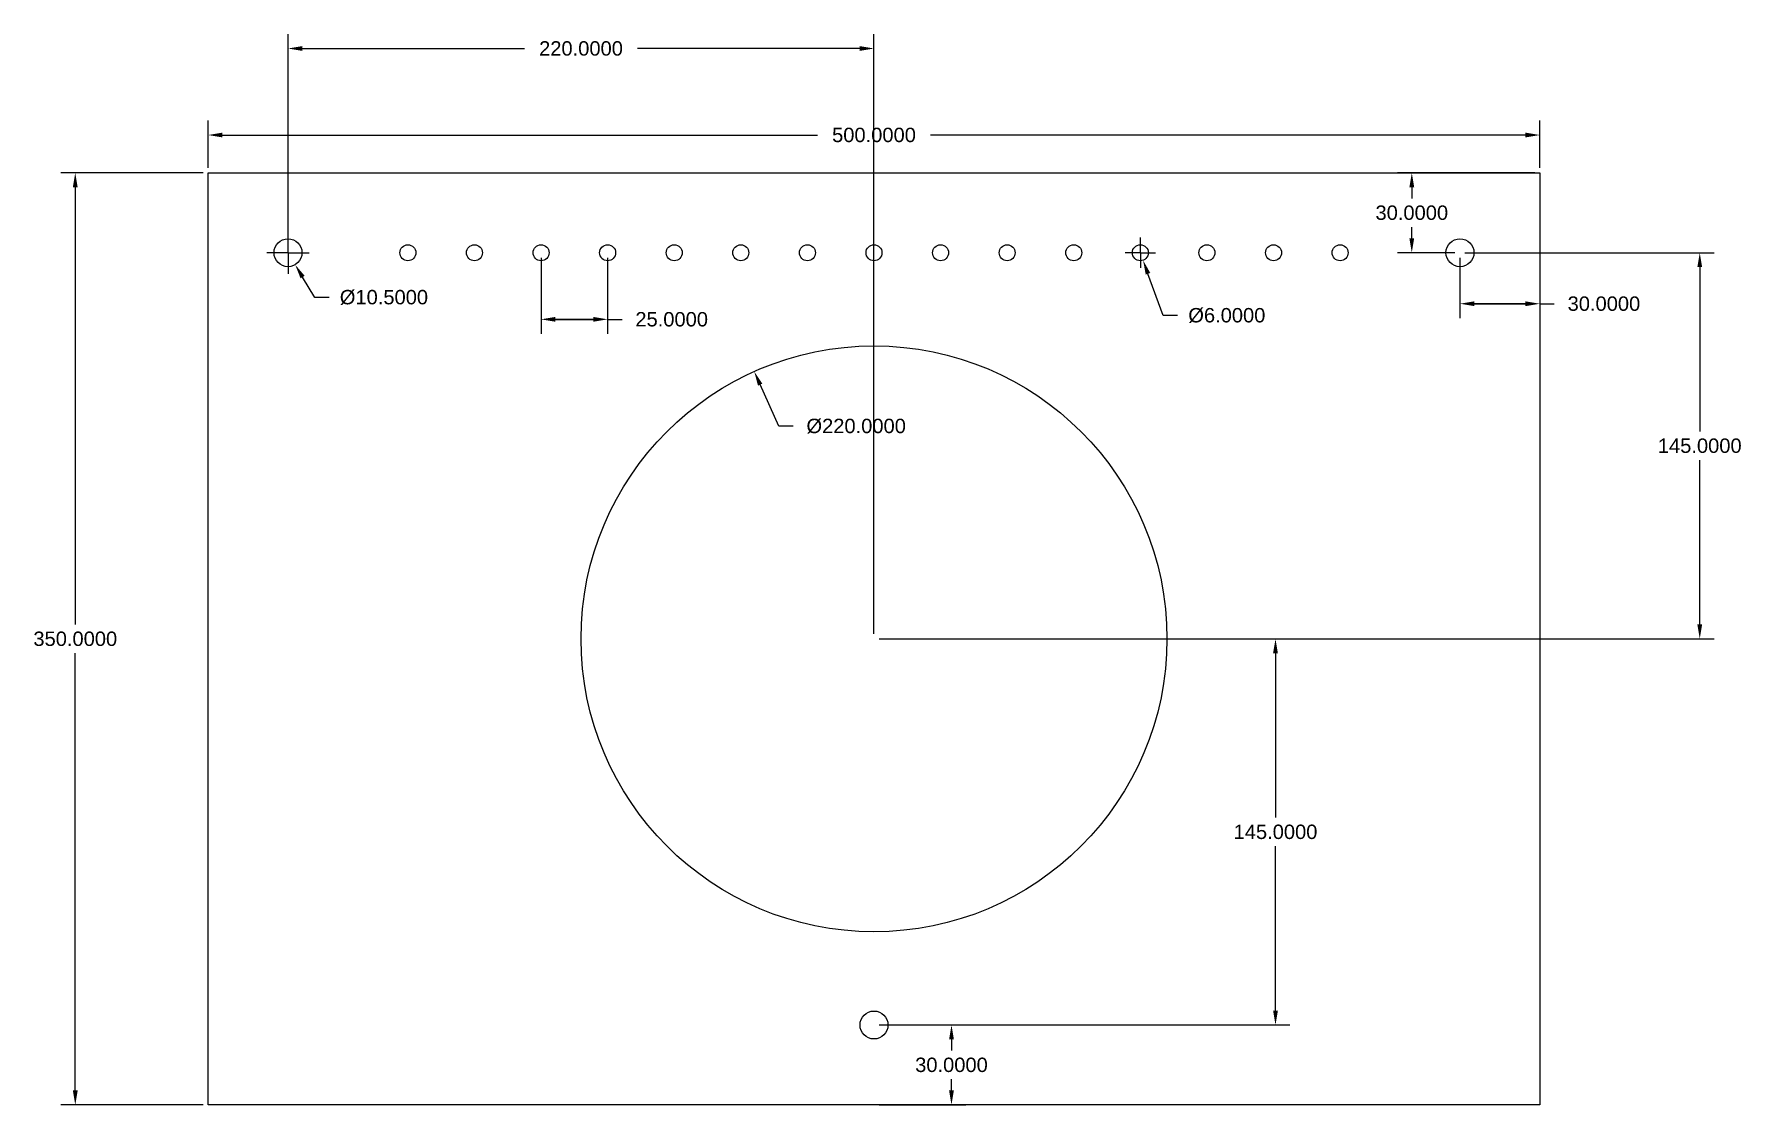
# Model space of a CAD drawing. Header units: inches. Extents: x -65 to 575, y 0 to 402.
import ezdxf

# ---------------------------------------------------------------- set-up
doc = ezdxf.new("R2010")
doc.units = ezdxf.units.IN
doc.header["$MEASUREMENT"] = 0
for name, color, linetype in [('dims', 3, 'Continuous'), ('m10_close_fit', 1, 'Continuous'), ('m6_threaded', 1, 'Continuous'), ('pipe_hole', 1, 'Continuous'), ('plate', 7, 'Continuous')]:
    doc.layers.add(name, color=color, linetype=linetype)
doc.styles.get("Standard").update_dxf_attribs({"font": 'arial.ttf'})
doc.dimstyles.get("Standard").update_dxf_attribs({"dimscale": 30, "dimtxt": 0.18, "dimasz": 0.18, "dimexe": 0.18, "dimexo": 0.0625, "dimgap": 0.09, "dimtad": 0, "dimtih": 1, "dimtoh": 1, "dimdec": 4, "dimzin": 0, "dimdsep": 46, "dimtxsty": 'Standard', "dimcen": -0.09, "dimadec": 0, "dimazin": 0, "dimtfac": 1, "dimtdec": 4, "dimtofl": 0, "dimtmove": 0, "dimatfit": 3, "dimfxl": 1, "dimtolj": 1, "dimtzin": 0, "dimarcsym": 0})

# ---------------------------------------------------------------- blocks, each defined once
blk = doc.blocks.new('*D2')
at = {"layer": 'Defpoints', "color": 0}
for p in [(0, 350), (-49.87, 0), (0, 0)]:
    blk.add_point(p, dxfattribs=at)
at = {"layer": 'dims', "color": 0, "lineweight": -2}
for p, q in [((-1.88, 350), (-55.27, 350)), ((-49.87, 344.6), (-49.87, 180.4)), ((-49.87, 5.4), (-49.87, 169.6)), ((-1.88, 0), (-55.27, 0))]:
    blk.add_line(p, q, dxfattribs=at)
at = {"layer": 'dims', "color": 0}
for points in [[(-48.97, 344.6), (-50.77, 344.6), (-49.87, 350)], [(-50.77, 5.4), (-48.97, 5.4), (-49.87, 0)]]:
    blk.add_solid(points, dxfattribs=at)
at = {"layer": 'dims', "color": 0, "insert": (-49.87, 175), "char_height": 5.4, "attachment_point": 5}
blk.add_mtext('\\A1;350.0000', dxfattribs=at)
blk = doc.blocks.new('*D3')
at = {"layer": 'Defpoints', "color": 0}
for p in [(500, 364.2), (0, 350), (500, 350)]:
    blk.add_point(p, dxfattribs=at)
at = {"layer": 'dims', "color": 0, "lineweight": -2}
for p, q in [((0, 351.88), (0, 369.6)), ((500, 351.88), (500, 369.6)), ((5.4, 364.2), (228.79, 364.2)), ((494.6, 364.2), (271.21, 364.2))]:
    blk.add_line(p, q, dxfattribs=at)
at = {"layer": 'dims', "color": 0}
for points in [[(5.4, 365.1), (5.4, 363.3), (0, 364.2)], [(494.6, 363.3), (494.6, 365.1), (500, 364.2)]]:
    blk.add_solid(points, dxfattribs=at)
at = {"layer": 'dims', "color": 0, "insert": (250, 364.2), "char_height": 5.4, "attachment_point": 5}
blk.add_mtext('\\A1;500.0000', dxfattribs=at)
blk = doc.blocks.new('*D4')
at = {"layer": 'Defpoints', "color": 0}
for p in [(27.3, 324.51), (32.7, 315.49)]:
    blk.add_point(p, dxfattribs=at)
at = {"layer": 'dims', "color": 0}
for q in [(30, 327.95), (22.05, 320), (37.95, 320), (30, 312.05)]:
    blk.add_line((30, 320), q, dxfattribs=at)
at = {"layer": 'dims', "color": 0, "lineweight": -2}
for p, q in [((40.04, 303.22), (35.47, 310.86)), ((45.44, 303.22), (40.04, 303.22))]:
    blk.add_line(p, q, dxfattribs=at)
at = {"layer": 'dims', "color": 0}
blk.add_solid([(36.24, 311.32), (34.7, 310.4), (32.7, 315.49)], dxfattribs=at)
at = {"layer": 'dims', "color": 0, "insert": (66.01, 303.22), "char_height": 5.4, "attachment_point": 5}
blk.add_mtext('\\A1;%%c10.5000', dxfattribs=at)
blk = doc.blocks.new('*D6')
at = {"layer": 'Defpoints', "color": 0}
for p in [(205.05, 275.4), (294.95, 74.6)]:
    blk.add_point(p, dxfattribs=at)
at = {"layer": 'dims', "color": 0, "lineweight": -2}
for p, q in [((214.25, 254.85), (207.26, 270.47)), ((219.65, 254.85), (214.25, 254.85))]:
    blk.add_line(p, q, dxfattribs=at)
at = {"layer": 'dims', "color": 0}
blk.add_solid([(208.08, 270.84), (206.44, 270.1), (205.05, 275.4)], dxfattribs=at)
at = {"layer": 'dims', "color": 0, "insert": (243.31, 254.85), "char_height": 5.4, "attachment_point": 5}
blk.add_mtext('\\A1;%%c220.0000', dxfattribs=at)
blk = doc.blocks.new('*D7')
at = {"layer": 'Defpoints', "color": 0}
for p in [(250, 30), (250, 0), (279.09, 0)]:
    blk.add_point(p, dxfattribs=at)
at = {"layer": 'dims', "color": 0, "lineweight": -2}
for p, q in [((251.88, 30), (284.49, 30)), ((279.09, 24.6), (279.09, 20.4)), ((279.09, 5.4), (279.09, 9.6)), ((251.88, 0), (284.49, 0))]:
    blk.add_line(p, q, dxfattribs=at)
at = {"layer": 'dims', "color": 0}
for points in [[(279.99, 24.6), (278.19, 24.6), (279.09, 30)], [(278.19, 5.4), (279.99, 5.4), (279.09, 0)]]:
    blk.add_solid(points, dxfattribs=at)
at = {"layer": 'dims', "color": 0, "insert": (279.09, 15), "char_height": 5.4, "attachment_point": 5}
blk.add_mtext('\\A1;30.0000', dxfattribs=at)
blk = doc.blocks.new('*D8')
at = {"layer": 'Defpoints', "color": 0}
for p in [(500, 350), (470, 320), (500, 300.84)]:
    blk.add_point(p, dxfattribs=at)
at = {"layer": 'dims', "color": 0, "lineweight": -2}
for p, q in [((500, 348.13), (500, 295.44)), ((470, 318.13), (470, 295.44)), ((475.4, 300.84), (494.6, 300.84)), ((494.6, 300.84), (475.4, 300.84)), ((500, 300.84), (505.4, 300.84))]:
    blk.add_line(p, q, dxfattribs=at)
at = {"layer": 'dims', "color": 0}
for points in [[(475.4, 301.74), (475.4, 299.94), (470, 300.84)], [(494.6, 299.94), (494.6, 301.74), (500, 300.84)]]:
    blk.add_solid(points, dxfattribs=at)
at = {"layer": 'dims', "color": 0, "insert": (524.04, 300.84), "char_height": 5.4, "attachment_point": 5}
blk.add_mtext('\\A1;30.0000', dxfattribs=at)
blk = doc.blocks.new('*D9')
at = {"layer": 'Defpoints', "color": 0}
for p in [(451.91, 350), (500, 350), (470, 320)]:
    blk.add_point(p, dxfattribs=at)
at = {"layer": 'dims', "color": 0, "lineweight": -2}
for p, q in [((498.12, 350), (446.51, 350)), ((451.91, 344.6), (451.91, 340.4)), ((451.91, 325.4), (451.91, 329.6)), ((468.12, 320), (446.51, 320))]:
    blk.add_line(p, q, dxfattribs=at)
at = {"layer": 'dims', "color": 0}
for points in [[(452.81, 344.6), (451.01, 344.6), (451.91, 350)], [(451.01, 325.4), (452.81, 325.4), (451.91, 320)]]:
    blk.add_solid(points, dxfattribs=at)
at = {"layer": 'dims', "color": 0, "insert": (451.91, 335), "char_height": 5.4, "attachment_point": 5}
blk.add_mtext('\\A1;30.0000', dxfattribs=at)
blk = doc.blocks.new('*D15')
at = {"layer": 'Defpoints', "color": 0}
for p in [(125, 320), (150, 320), (150, 294.98)]:
    blk.add_point(p, dxfattribs=at)
at = {"layer": 'dims', "color": 0, "lineweight": -2}
for p, q in [((125, 318.12), (125, 289.58)), ((150, 318.12), (150, 289.58)), ((130.4, 294.98), (144.6, 294.98)), ((144.6, 294.98), (130.4, 294.98)), ((150, 294.98), (155.4, 294.98))]:
    blk.add_line(p, q, dxfattribs=at)
at = {"layer": 'dims', "color": 0}
for points in [[(130.4, 295.88), (130.4, 294.08), (125, 294.98)], [(144.6, 294.08), (144.6, 295.88), (150, 294.98)]]:
    blk.add_solid(points, dxfattribs=at)
at = {"layer": 'dims', "color": 0, "insert": (174.04, 294.98), "char_height": 5.4, "attachment_point": 5}
blk.add_mtext('\\A1;25.0000', dxfattribs=at)
blk = doc.blocks.new('*D16')
at = {"layer": 'Defpoints', "color": 0}
for p in [(348.98, 322.82), (351.02, 317.18)]:
    blk.add_point(p, dxfattribs=at)
at = {"layer": 'dims', "color": 0}
for q in [(350, 325.7), (344.3, 320), (355.7, 320), (350, 314.3)]:
    blk.add_line((350, 320), q, dxfattribs=at)
at = {"layer": 'dims', "color": 0, "lineweight": -2}
for p, q in [((358.55, 296.43), (352.87, 312.1)), ((363.95, 296.43), (358.55, 296.43))]:
    blk.add_line(p, q, dxfattribs=at)
at = {"layer": 'dims', "color": 0}
blk.add_solid([(353.71, 312.41), (352.02, 311.8), (351.02, 317.18)], dxfattribs=at)
at = {"layer": 'dims', "color": 0, "insert": (382.47, 296.43), "char_height": 5.4, "attachment_point": 5}
blk.add_mtext('\\A1;%%c6.0000', dxfattribs=at)
blk = doc.blocks.new('*D17')
at = {"layer": 'Defpoints', "color": 0}
for p in [(250, 175), (250, 30), (400.74, 30)]:
    blk.add_point(p, dxfattribs=at)
at = {"layer": 'dims', "color": 0, "lineweight": -2}
for p, q in [((251.88, 175), (406.14, 175)), ((400.74, 169.6), (400.74, 107.9)), ((400.74, 35.4), (400.74, 97.1)), ((251.88, 30), (406.14, 30))]:
    blk.add_line(p, q, dxfattribs=at)
at = {"layer": 'dims', "color": 0}
for points in [[(401.64, 169.6), (399.84, 169.6), (400.74, 175)], [(399.84, 35.4), (401.64, 35.4), (400.74, 30)]]:
    blk.add_solid(points, dxfattribs=at)
at = {"layer": 'dims', "color": 0, "insert": (400.74, 102.5), "char_height": 5.4, "attachment_point": 5}
blk.add_mtext('\\A1;145.0000', dxfattribs=at)
blk = doc.blocks.new('*D18')
at = {"layer": 'Defpoints', "color": 0}
for p in [(250, 396.69), (30, 320), (250, 175)]:
    blk.add_point(p, dxfattribs=at)
at = {"layer": 'dims', "color": 0, "lineweight": -2}
for p, q in [((30, 321.88), (30, 402.09)), ((250, 176.88), (250, 402.09)), ((35.4, 396.69), (118.79, 396.69)), ((244.6, 396.69), (161.21, 396.69))]:
    blk.add_line(p, q, dxfattribs=at)
at = {"layer": 'dims', "color": 0}
for points in [[(35.4, 397.59), (35.4, 395.79), (30, 396.69)], [(244.6, 395.79), (244.6, 397.59), (250, 396.69)]]:
    blk.add_solid(points, dxfattribs=at)
at = {"layer": 'dims', "color": 0, "insert": (140, 396.69), "char_height": 5.4, "attachment_point": 5}
blk.add_mtext('\\A1;220.0000', dxfattribs=at)
blk = doc.blocks.new('*D19')
at = {"layer": 'Defpoints', "color": 0}
for p in [(470, 320), (560.02, 320), (250, 175)]:
    blk.add_point(p, dxfattribs=at)
at = {"layer": 'dims', "color": 0, "lineweight": -2}
for p, q in [((471.88, 320), (565.42, 320)), ((560.02, 314.6), (560.02, 252.9)), ((560.02, 180.4), (560.02, 242.1)), ((251.88, 175), (565.42, 175))]:
    blk.add_line(p, q, dxfattribs=at)
at = {"layer": 'dims', "color": 0}
for points in [[(560.92, 314.6), (559.12, 314.6), (560.02, 320)], [(559.12, 180.4), (560.92, 180.4), (560.02, 175)]]:
    blk.add_solid(points, dxfattribs=at)
at = {"layer": 'dims', "color": 0, "insert": (560.02, 247.5), "char_height": 5.4, "attachment_point": 5}
blk.add_mtext('\\A1;145.0000', dxfattribs=at)

msp = doc.modelspace()

# ---------------------------------------------------------------- linework, layer by layer
at = {"layer": 'm10_close_fit'}
for centre in [(30, 320), (470, 320), (250, 30)]:
    msp.add_circle(centre, 5.25, dxfattribs=at)
at = {"layer": 'm6_threaded'}
for centre in [(75, 320), (100, 320), (125, 320), (150, 320), (175, 320), (200, 320), (225, 320), (250, 320), (275, 320), (300, 320), (325, 320), (350, 320), (375, 320), (400, 320), (425, 320)]:
    msp.add_circle(centre, 3, dxfattribs=at)
at = {"layer": 'pipe_hole'}
msp.add_circle((250, 175), 110, dxfattribs=at)
at = {"layer": 'plate'}
msp.add_lwpolyline([(0, 0), (0, 350), (500, 350), (500, 0)], close=True, dxfattribs=at)

# ---------------------------------------------------------------- dimensions: what is measured, and where the dimension line sits
at = {"layer": 'dims'}
for base, p1, p2, picture, middle in [((250, 396.68516), (30, 320), (250, 175), '*D18', (140, 396.68516)), ((500, 364.19948), (0, 350), (500, 350), '*D3', (250, 364.19948)), ((500, 300.83752), (470, 320), (500, 350), '*D8', (524.04286, 300.83752)), ((150, 294.98001), (125, 320), (150, 320), '*D15', (174.04286, 294.98001))]:
    dim = msp.add_linear_dim(base=base, p1=p1, p2=p2, dimstyle='Standard', dxfattribs=at)
    dim.commit()
    dim.dimension.update_dxf_attribs({"geometry": picture, "text_midpoint": middle})
for base, p1, p2, picture, middle in [((-49.87311, 0), (0, 350), (0, 0), '*D2', (-49.87311, 175)), ((451.91408, 350), (470, 320), (500, 350), '*D9', (451.91408, 335)), ((560.02174, 320), (250, 175), (470, 320), '*D19', (560.02174, 247.5)), ((400.73752, 30), (250, 175), (250, 30), '*D17', (400.73752, 102.5)), ((279.08747, 0), (250, 30), (250, 0), '*D7', (279.08747, 15))]:
    dim = msp.add_linear_dim(base=base, p1=p1, p2=p2, angle=90, dimstyle='Standard', dxfattribs=at)
    dim.commit()
    dim.dimension.update_dxf_attribs({"geometry": picture, "text_midpoint": middle})
for p1, p2, picture, middle in [((27.30482, 324.50539), (32.69518, 315.49461), '*D4', (66.01158, 303.21639)), ((348.97666, 322.82007), (351.02334, 317.17993), '*D16', (382.46626, 296.43285)), ((294.94961, 74.60313), (205.05039, 275.39687), '*D6', (243.30654, 254.85048))]:
    dim = msp.add_diameter_dim_2p(p1=p1, p2=p2, dimstyle='Standard', dxfattribs=at)
    dim.commit()
    dim.dimension.update_dxf_attribs({"geometry": picture, "text_midpoint": middle, "dimtype": 163})

doc.saveas('drawing.dxf')
